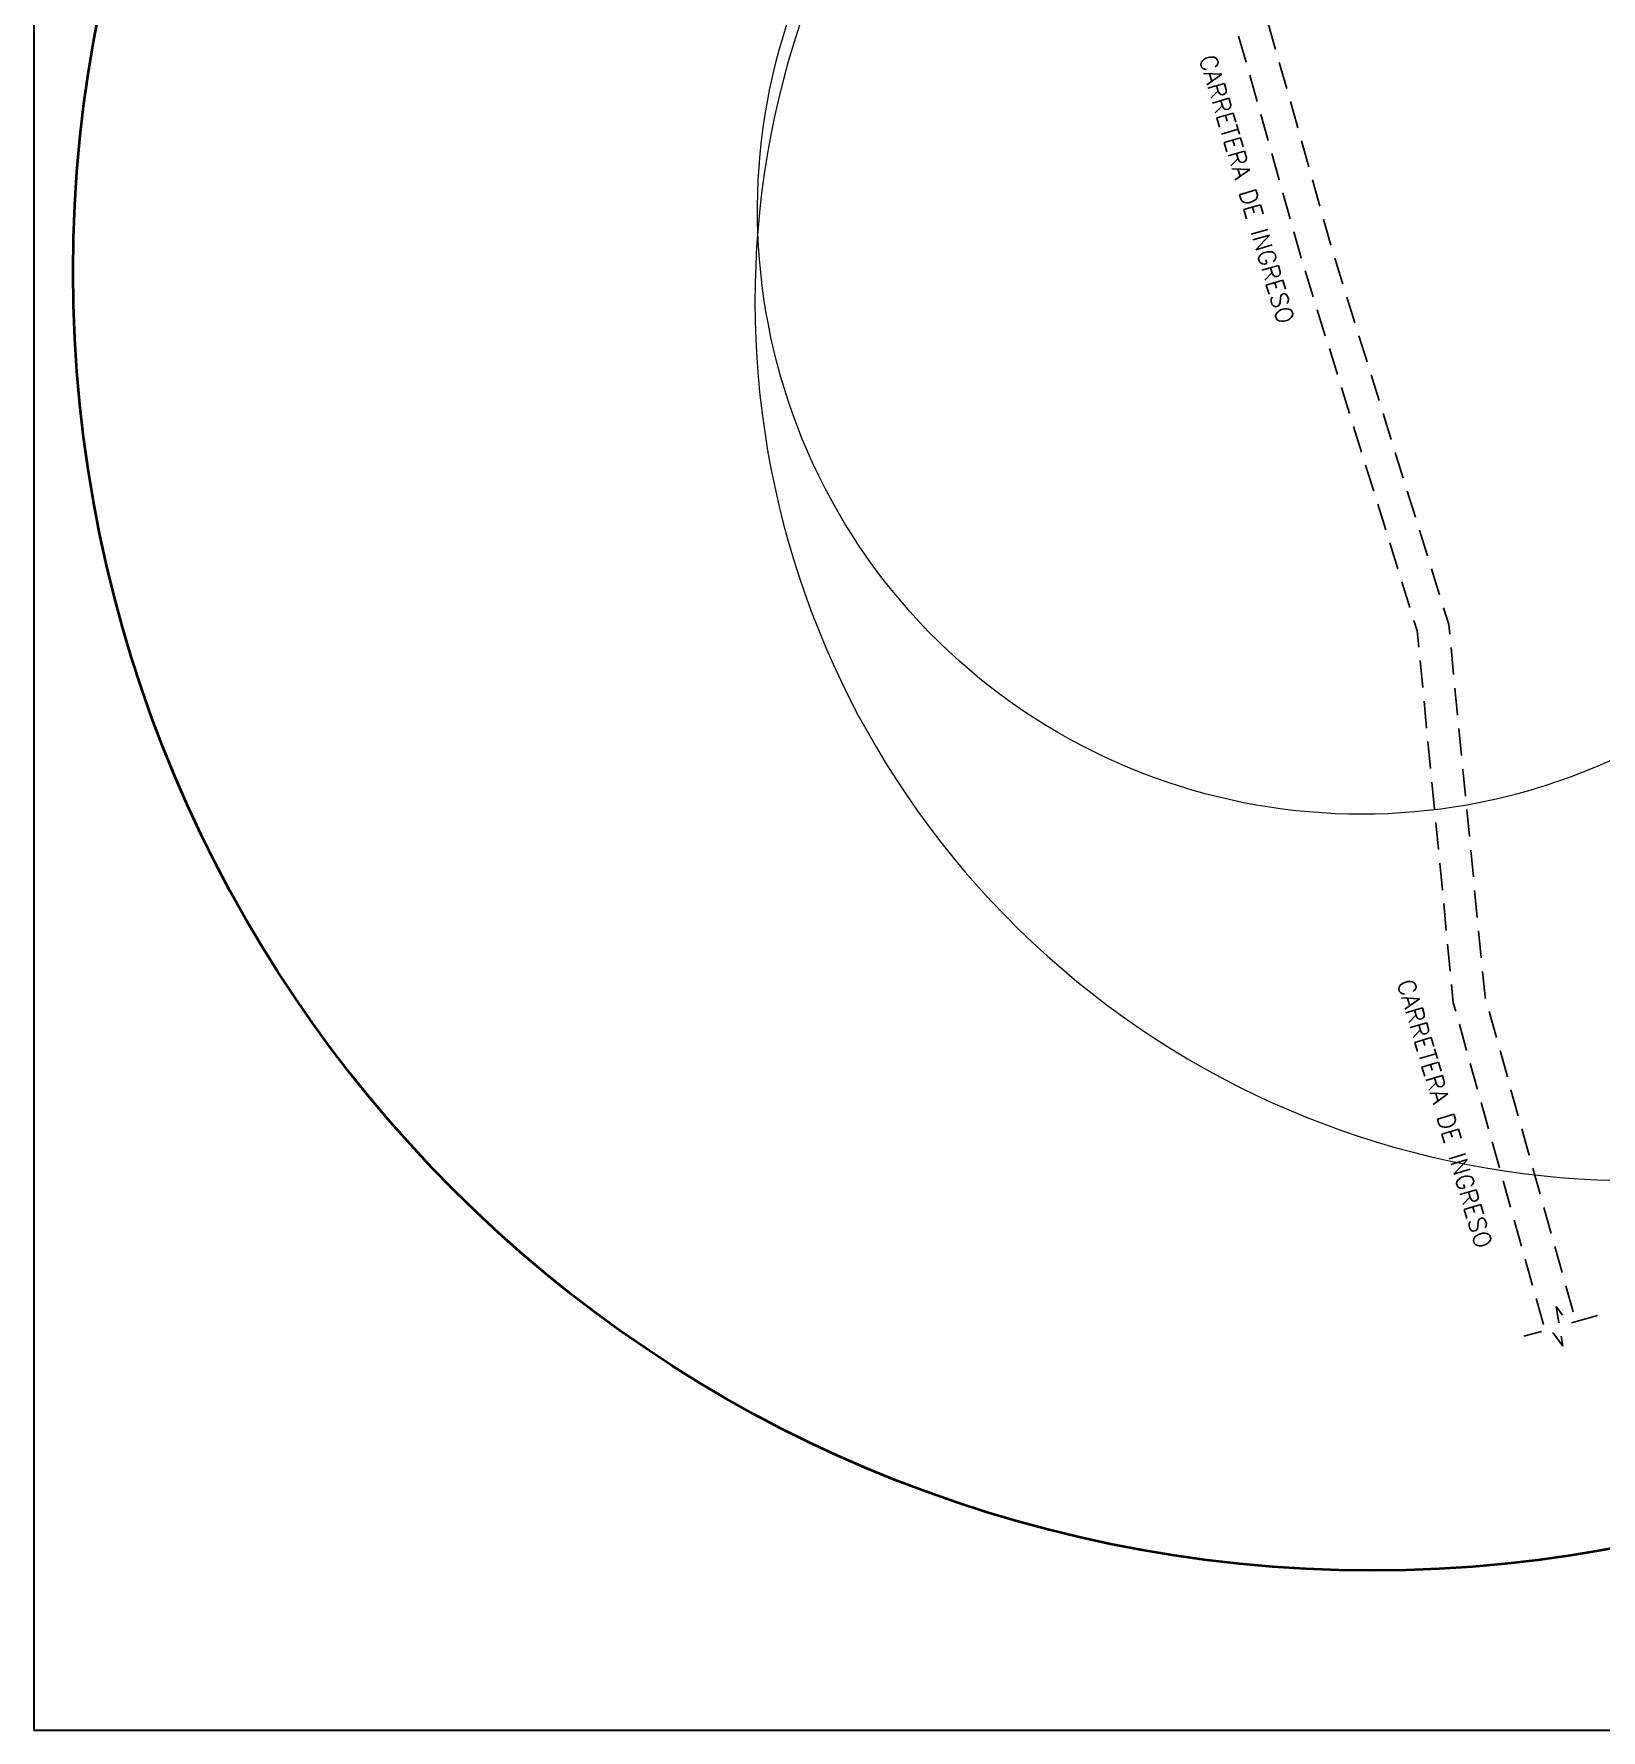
# Model space of a CAD drawing. Header units: metres. Extents: x 766932 to 768173, y 8405668 to 8406206.
# Drawn here: x 768140.8 to 768155.24, y 8406176.11 to 8406191.74 of the extents above; entities that cross this region are included whole.
import ezdxf

# ---------------------------------------------------------------- set-up
doc = ezdxf.new("R2010")
doc.units = ezdxf.units.M
doc.linetypes.add('HIDDEN', pattern=[0.375, 0.25, -0.125])
for name, color, linetype, lineweight in [('1.1AGUA CALIENTE', 1, 'Continuous', 40), ('COTA', 1, 'Continuous', 9), ('Red vías Vecinales', 106, 'Continuous', 40), ('Texto calles', 7, 'Continuous', 18)]:
    doc.layers.add(name, color=color, linetype=linetype, lineweight=lineweight)
doc.layers.add('Capa1', color=7, linetype='HIDDEN')
doc.styles.get("Standard").update_dxf_attribs({"font": 'simplex.shx'})

msp = doc.modelspace()

# ---------------------------------------------------------------- linework, layer by layer
at = {"layer": '1.1AGUA CALIENTE'}
msp.add_circle((768153.137, 8406189.55), 11.973, dxfattribs=at)
msp.add_circle((768153.137, 8406189.55), 11.973, dxfattribs=at)
msp.add_circle((768153.137, 8406189.55), 11.973, dxfattribs=at)
msp.add_circle((768153.137, 8406189.55), 11.973, dxfattribs=at)
at = {"layer": 'Capa1', "flags": 128}
for points in [[(768150.942, 8406194.56), (768151.964, 8406192.594), (768152.763, 8406189.762), (768153.84, 8406186.298), (768154.174, 8406182.865), (768155.011, 8406179.87)], [(768150.584, 8406193.982), (768151.847, 8406191.924), (768152.479, 8406189.678), (768153.549, 8406186.239), (768153.882, 8406182.811), (768154.727, 8406179.79)], [(768155.212, 8406179.926), (768154.944, 8406179.851), (768154.83, 8406180.009), (768154.89, 8406179.644), (768154.776, 8406179.804), (768154.533, 8406179.736)]]:
    msp.add_lwpolyline(points, dxfattribs=at)
at = {"layer": 'COTA'}
msp.add_lwpolyline([(768162.897, 8406192.688), (768160.295, 8406188.585), (768158.024, 8406192.573, -1.822171), (768148.693, 8406193.592, 1.682848)], format="xyb", close=True, dxfattribs=at)
at = {"layer": 'Red vías Vecinales', "color": 7, "lineweight": 30}
msp.add_lwpolyline([(768140.803, 8406176.106), (768165.698, 8406176.106), (768165.698, 8406202.19), (768140.803, 8406202.19), (768140.803, 8406176.106)], dxfattribs=at)
msp.add_lwpolyline([(768140.803, 8406176.106), (768165.698, 8406176.106), (768165.698, 8406202.19), (768140.803, 8406202.19), (768140.803, 8406176.106)], dxfattribs=at)

# ---------------------------------------------------------------- texts
at = {"layer": 'Texto calles'}
for p in [(768151.538, 8406191.52), (768153.362, 8406182.998)]:
    msp.add_text('CARRETERA DE INGRESO', height=0.1582, rotation=286.5237, dxfattribs=at).set_placement(p)

doc.saveas('drawing.dxf')
